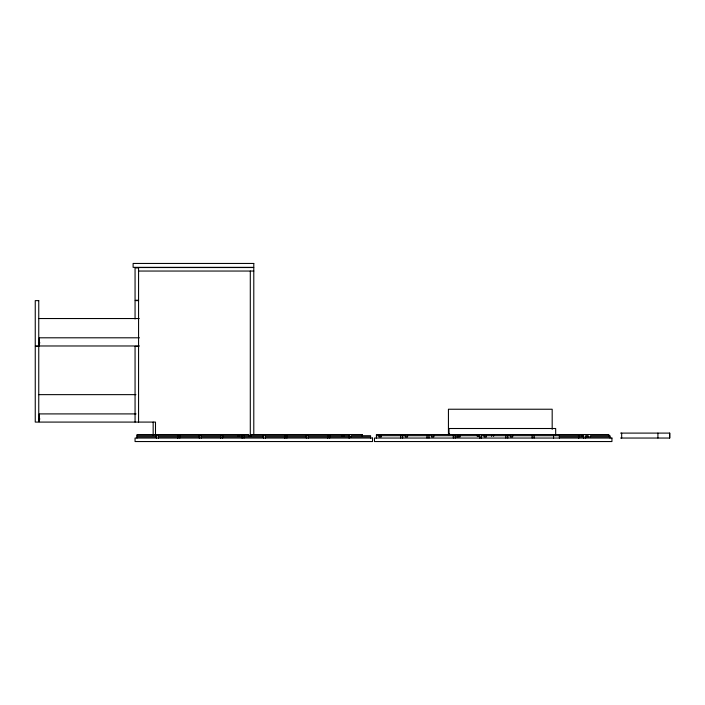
<?xml version="1.0" encoding="UTF-8"?>
<svg xmlns="http://www.w3.org/2000/svg" width="705" height="705" viewBox="0 0 705 705"><rect width="100%" height="100%" fill="white"/><g stroke="black" fill="none" stroke-linecap="round" stroke-linejoin="round"><path stroke-width="1.06" d="M138.568 267.926L135.06 267.926L135.06 300.242L138.568 300.242M138.568 271.046L253.791 271.046M138.568 300.63L135.06 300.63L135.06 318.986M38.757 318.537L139.22 318.537M139.405 337.801L39.339 337.801L39.339 345.979L139.405 345.979M38.757 342.868L39.921 342.868M138.568 346.367L135.06 346.367L135.06 422.083M38.757 394.641L135.942 394.641M136.109 413.906L39.339 413.906L39.339 422.083L155.497 422.083L155.497 435.064M38.757 418.973L39.921 418.973M620.594 433.099L669.75 433.099L669.75 438.043L620.594 438.043M449.605 433.566L448.433 433.566L448.433 409.235L552.182 409.235L552.182 429.336M362.405 434.544L362.405 436.289L362.467 434.544L250.68 434.544L250.742 436.289M137.008 435.708L349.169 435.708M376.417 435.708L479.576 435.708L479.576 438.043M239.585 435.857L237.638 435.946L239.585 436.007M342.163 435.857L344.111 435.857M342.163 436.007L344.111 436.007M137.008 436.88L156.475 436.88M158.422 436.88L177.88 436.88M179.828 436.88L199.295 436.88M201.242 436.88L220.709 436.88M222.648 436.88L242.115 436.88M244.062 436.88L263.529 436.88M265.477 436.88L284.935 436.88M286.882 436.88L306.349 436.88M308.296 436.88L370.583 436.88M455.245 436.88L460.118 436.88L460.118 435.708M559.382 436.88L583.714 436.88M585.661 436.88L609.992 436.88M177.88 437.655L177.493 435.708M199.11 437.655L199.233 435.708L199.295 438.043M220.709 437.655L220.647 435.708M242.115 437.655L241.736 435.708M284.935 437.655L284.556 435.708M578.849 437.655L578.461 435.708M669.653 433.099L669.653 438.043M657.915 433.099L657.915 438.043M621.669 433.099L621.669 438.043M609.992 438.043L609.992 435.708L590.526 435.708L590.526 436.88M608.82 436.289L608.82 434.544L376.417 434.544L376.417 438.043M588.19 436.88L588.19 435.708L585.661 435.708L585.661 438.043M583.714 438.043L583.714 435.708L480.942 435.708L480.942 438.043M583.52 435.708L583.52 438.043M578.849 438.043L578.787 435.708L578.664 437.655M578.558 435.708L578.514 437.655M559.382 435.708L559.382 438.043M555.681 434.8L555.681 428.508L449.023 428.508L449.023 434.641M553.54 435.708L553.54 438.043M534.082 435.708L534.082 438.043M532.134 435.708L532.134 438.043M512.667 435.708L512.667 436.88L510.332 436.88L510.332 435.708M507.803 435.708L507.803 438.043M505.855 435.708L505.855 438.043M493.597 434.544L493.597 436.289M491.649 434.544L491.649 436.289M486.388 435.708L486.388 436.88L484.053 436.88L484.053 435.708M481.524 435.708L481.524 438.043M457.783 435.708L457.783 436.88M455.245 435.708L455.245 438.043M453.306 435.708L453.306 438.043M433.839 435.708L433.839 436.88L431.504 436.88L431.504 435.708M428.975 435.708L428.975 438.043M427.027 435.708L427.027 438.043M407.56 435.708L407.56 436.88L405.225 436.88L405.225 435.708M402.696 435.708L402.696 438.043M400.748 435.708L400.748 438.043M381.282 435.708L381.282 436.88L378.946 436.88L378.946 435.708M370.583 438.043L370.583 435.708L351.116 435.708L351.116 436.88M349.169 438.043L349.116 435.708L349.037 437.655M348.816 435.708L348.878 437.655M329.702 435.708L329.702 438.043M327.702 435.708L327.755 438.043M327.569 435.708L327.622 437.655M308.296 435.708L308.296 438.043M306.349 435.708L306.349 438.043M286.882 435.708L286.882 438.043M284.935 435.708L284.935 438.043M284.802 435.708L284.802 437.655M284.688 435.708L284.688 437.655M265.477 435.708L265.477 438.043M263.467 435.708L263.529 438.043M263.388 435.708L263.388 437.655M253.791 434.492L253.791 267.539L138.568 267.539L138.568 422.083M250.293 271.046L250.293 435.584M248.733 436.289L248.733 434.544L137.008 434.544L137.008 438.043M244.062 435.708L244.062 438.043M242.062 435.708L242.115 438.043M241.868 435.708L241.982 437.655M222.648 435.708L222.648 438.043M220.709 435.708L220.709 438.043M201.242 435.708L201.242 438.043M179.828 435.708L179.828 438.043M177.88 435.708L177.88 438.043M177.748 437.655L177.695 435.708L177.528 437.655M158.422 435.708L158.422 438.043M156.413 435.708L156.475 438.043M156.334 435.708L156.334 437.655M156.184 435.708L156.184 437.655M153.161 422.083L153.161 435.064M253.791 263.45L133.113 263.45L133.113 267.345L253.791 267.345L253.791 263.45M38.757 300.63L35.25 300.63L35.25 345.979L38.757 345.979L38.757 300.63M38.757 346.367L35.25 346.367L35.25 422.083L38.757 422.083L38.757 346.367M478.995 435.946L477.047 435.946L478.995 436.007M583.52 435.946L581.572 435.946L583.52 436.007M372.522 438.043L135.06 438.043L135.06 441.55L372.522 441.55L372.522 438.043M611.94 438.043L374.47 438.043L374.47 441.55L611.94 441.55L611.94 438.043"/></g></svg>
